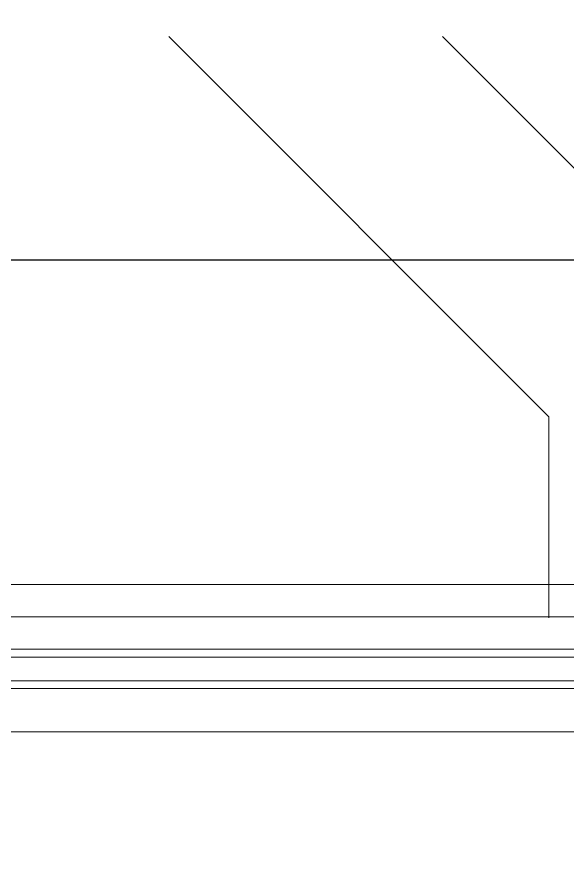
# Model space of a CAD drawing. Header units: millimetres. Extents: x 14753 to 45183, y 5640 to 19518.
# Drawn here: x 41609.9 to 41673.9, y 18237.9 to 18338 of the extents above; entities that cross this region are included whole.
import ezdxf

# ---------------------------------------------------------------- set-up
doc = ezdxf.new("R2010")
doc.units = ezdxf.units.MM
for name, pattern in [('DASHDOT2', [0.5, 0.25, -0.125, 0, -0.125]), ('DOT', [0.25, 0, -0.25]), ('HIDDEN', [0.375, 0.25, -0.125])]:
    doc.linetypes.add(name, pattern=pattern)
for name, color, linetype in [('5', 5, 'HIDDEN'), ('CAM', 132, 'Continuous'), ('pencere', 2, 'Continuous'), ('tarama', 253, 'Continuous')]:
    doc.layers.add(name, color=color, linetype=linetype)
for name, color, linetype, lineweight in [('KAPI', 1, 'Continuous', 15), ('pvc', 253, 'Continuous', 9), ('YAZI', 1, 'Continuous', 0)]:
    doc.layers.add(name, color=color, linetype=linetype, lineweight=lineweight)

# ---------------------------------------------------------------- blocks, each defined once
blk = doc.blocks.new('A$C1A495F32')
at = {"layer": 'CAM', "lineweight": 5}
for points in [[(3.935, 3.7602), (5.1544, 3.7602), (5.1544, 3.7501), (3.935, 3.7501), (3.935, 3.7602)], [(3.935, 3.7197), (3.935, 3.7096), (5.1544, 3.7096), (5.1544, 3.7197), (3.935, 3.7197)]]:
    blk.add_lwpolyline(points, close=True, dxfattribs=at)
at = {"layer": 'KAPI', "linetype": 'DOT', "ltscale": 6}
blk.add_lwpolyline([(5.3285, 3.6794), (3.9856, 2.9041, -0.131652), (3.7778, 3.6794)], format="xyb", dxfattribs=at)
at = {"layer": 'pencere', "linetype": 'Continuous'}
blk.add_lwpolyline([(2.0625, 4.0625), (2.0625, 4.2625), (5.4375, 4.2625), (5.4375, 4.0625)], dxfattribs=at)
at = {"layer": 'pvc'}
for p, q in [((5.2558, 3.8437), (3.8336, 3.8437)), ((3.9601, 3.8019), (5.1293, 3.8019)), ((3.9541, 3.6539), (5.1352, 3.6539))]:
    blk.add_line(p, q, dxfattribs=at)
at = {"layer": 'tarama', "linetype": 'DASHDOT2', "ltscale": 50}
blk.add_circle((3.75, 3.75), 3.75, dxfattribs=at)
at = {"layer": 'YAZI', "linetype": 'Continuous'}
for points in [[(4.9815, 3.8008), (4.9815, 4.0601), (4.4909, 4.5507)], [(5.3259, 3.8485), (5.3259, 4.0692), (4.8444, 4.5507)]]:
    blk.add_lwpolyline(points, dxfattribs=at)

msp = doc.modelspace()

# ---------------------------------------------------------------- block references
at = {"layer": '5', "color": 8, "linetype": 'ByBlock', "xscale": 90.00000000014552, "yscale": 90.00000000014552, "zscale": 90.00000000014552}
msp.add_blockref('A$C1A495F32', (41223.33, 17926.16, -574.2), dxfattribs=at)

doc.saveas('drawing.dxf')
